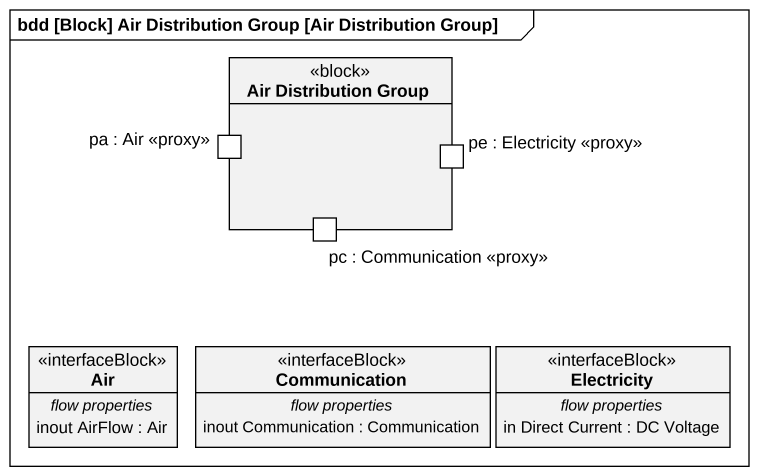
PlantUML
@startuml
mainframe bdd [Block] Air Distribution Group [Air Distribution Group]
allowmixing
hide circle
hide empty members
rectangle "Air Distribution Group" as Air_Distribution_Group <<block>> {
  port "pa : Air <<proxy>>" as pa_Air_proxy
  port "pe : Electricity <<proxy>>" as pe_Electricity_proxy
  port "pc : Communication <<proxy>>" as pc_Communication_proxy
}
class Air <<interfaceBlock>> {
  -- flow properties --
  inout AirFlow : Air
}
class Communication <<interfaceBlock>> {
  -- flow properties --
  inout Communication : Communication
}
class Electricity <<interfaceBlock>> {
  -- flow properties --
  in Direct Current : DC Voltage
}
@enduml
